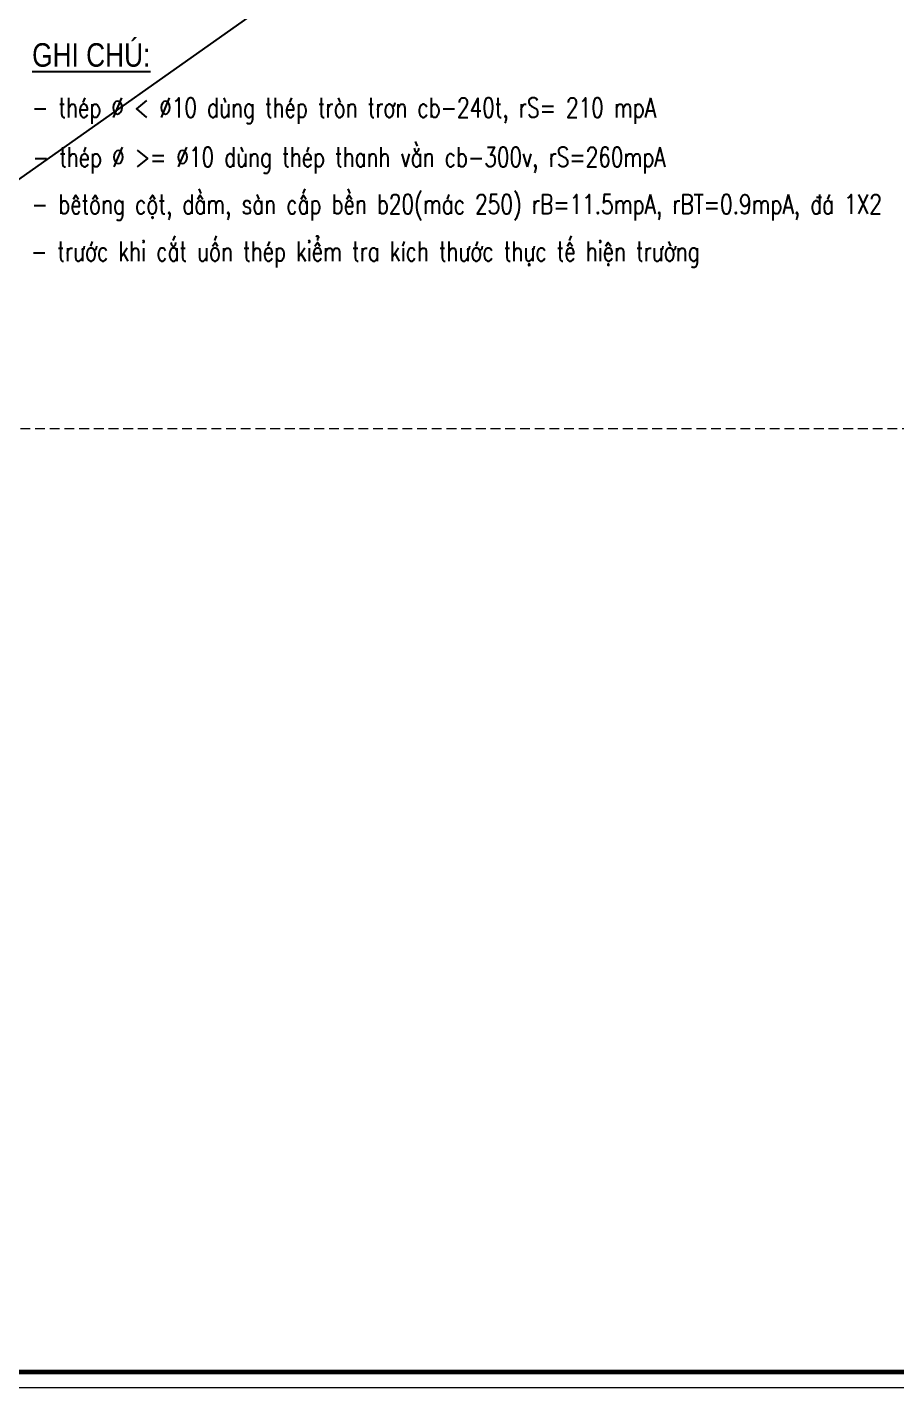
# Model space of a CAD drawing. Header units: millimetres. Extents: x 19378 to 228036, y -611253 to -527887.
# Drawn here: x 220000 to 224434, y -560227 to -553282 of the extents above; entities that cross this region are included whole.
import ezdxf
from ezdxf.enums import TextEntityAlignment as Align

# ---------------------------------------------------------------- set-up
doc = ezdxf.new("R2010")
doc.units = ezdxf.units.MM
doc.header["$MEASUREMENT"] = 0
doc.linetypes.add('HIDDEN', pattern=[0.375, 0.25, -0.125])
doc.layers.get('Defpoints').update_dxf_attribs({"color": 1})
doc.layers.add('KCS_Plotter', color=11, linetype='Continuous', plot=False)
doc.layers.add('Khungten_LCDI', color=7, linetype='Continuous')
for name, color, linetype, lineweight in [('LC MANH DUT', 35, 'HIDDEN', 5), ('LC Net thay', 7, 'Continuous', 25), ('LC Text1', 3, 'Continuous', 20), ('LC Text2', 7, 'Continuous', 25)]:
    doc.layers.add(name, color=color, linetype=linetype, lineweight=lineweight)
doc.styles.add('Khungten', font='VHAVAN_1.TTF', dxfattribs={"width": 0.9, "height": 5000})
doc.styles.add('LC 3', font='vnsimli.shx', dxfattribs={"width": 0.75})
doc.styles.add('T2', font='VHARIAL_1.TTF', dxfattribs={"width": 0.8})
doc.styles.add('Title', font='VHBLACK_1.TTF', dxfattribs={"width": 0.8})

# ---------------------------------------------------------------- blocks, each defined once
blk = doc.blocks.new('Nha o can bo nhan vien Trung doan')
at = {"layer": 'Defpoints', "lineweight": 0}
blk.add_lwpolyline([(-1200, -14850), (-1200, 14850), (40800, 14850), (40800, -14850)], close=True, dxfattribs=at)
at = {"layer": 'Khungten_LCDI', "color": 5, "lineweight": 60}
blk.add_lwpolyline([(0, -14650), (0, 14650), (40600, 14650), (40600, -14650)], close=True, dxfattribs=at)
at = {"color": 7, "style": 'Khungten', "width": 0.8}
for tag, p in [('REVISION', (39499, -10746)), ('NGAYHT', (39546, -11609))]:
    blk.add_attdef(tag, text='', height=200, dxfattribs=at).set_placement(p, align=Align.CENTER)
at = {"layer": 'LC Text1', "style": 'Title', "width": 1.485915}
for tag, p, p2 in [('TENBANVE1', (36913, -8886), (40339, -8886)), ('TENBANVE2', (36913, -9562), (40339, -9562))]:
    blk.add_attdef(tag, text='', height=250, dxfattribs=at).set_placement(p, p2, align=Align.FIT)
at = {"layer": 'LC Text1', "style": 'Title', "width": 0.7}
blk.add_attdef('SOBANVE', text='', height=250, dxfattribs=at).set_placement((39562, -13896), align=Align.CENTER)

msp = doc.modelspace()

# ---------------------------------------------------------------- linework, layer by layer
at = {"layer": 'KCS_Plotter', "ltscale": 2}
msp.add_line((211235.6, -560227.2), (228035.6, -548347.2), dxfattribs=at)
at = {"layer": 'LC MANH DUT', "ltscale": 200}
msp.add_line((211715.6, -555329.8), (226355.6, -555329.8), dxfattribs=at)

# ---------------------------------------------------------------- block references
at = {"layer": 'LC Net thay', "xscale": 0.3999999999995706, "yscale": 0.3999999999995706, "zscale": 0.3999999999995706}
msp.add_blockref('Nha o can bo nhan vien Trung doan', (211715.6, -554287.2), dxfattribs=at)

# ---------------------------------------------------------------- texts
at = {"layer": 'LC Text1', "color": 3, "style": 'LC 3', "width": 0.75}
for s, p in [('- thÐp %%C < %%C10 dïng thÐp trßn tr¬n cb-240t, rS= 210 mpA', (220024.4, -553742.4)), ('- thÐp %%C >= %%C10 dïng thÐp thanh v»n cb-300v, rS=260mpA', (220028.4, -553994.9)), ('- bªt«ng cét, dÇm, sµn cÊp bÒn b20(m¸c 250) rB=11.5mpA, rBT=0.9mpA, ®¸ 1X2', (220023.6, -554235.6)), ('- tr\xadíc khi c¾t uèn thÐp kiÓm tra kÝch th\xadíc thùc tÕ hiÖn tr\xadêng', (220018.7, -554476.3))]:
    msp.add_text(s, height=100, dxfattribs=at).set_placement(p)
at = {"layer": 'LC Text2', "style": 'T2', "width": 0.8}
msp.add_text('%%Ughi chó:', height=120, dxfattribs=at).set_placement((220025.3, -553483.9))

doc.saveas('drawing.dxf')
